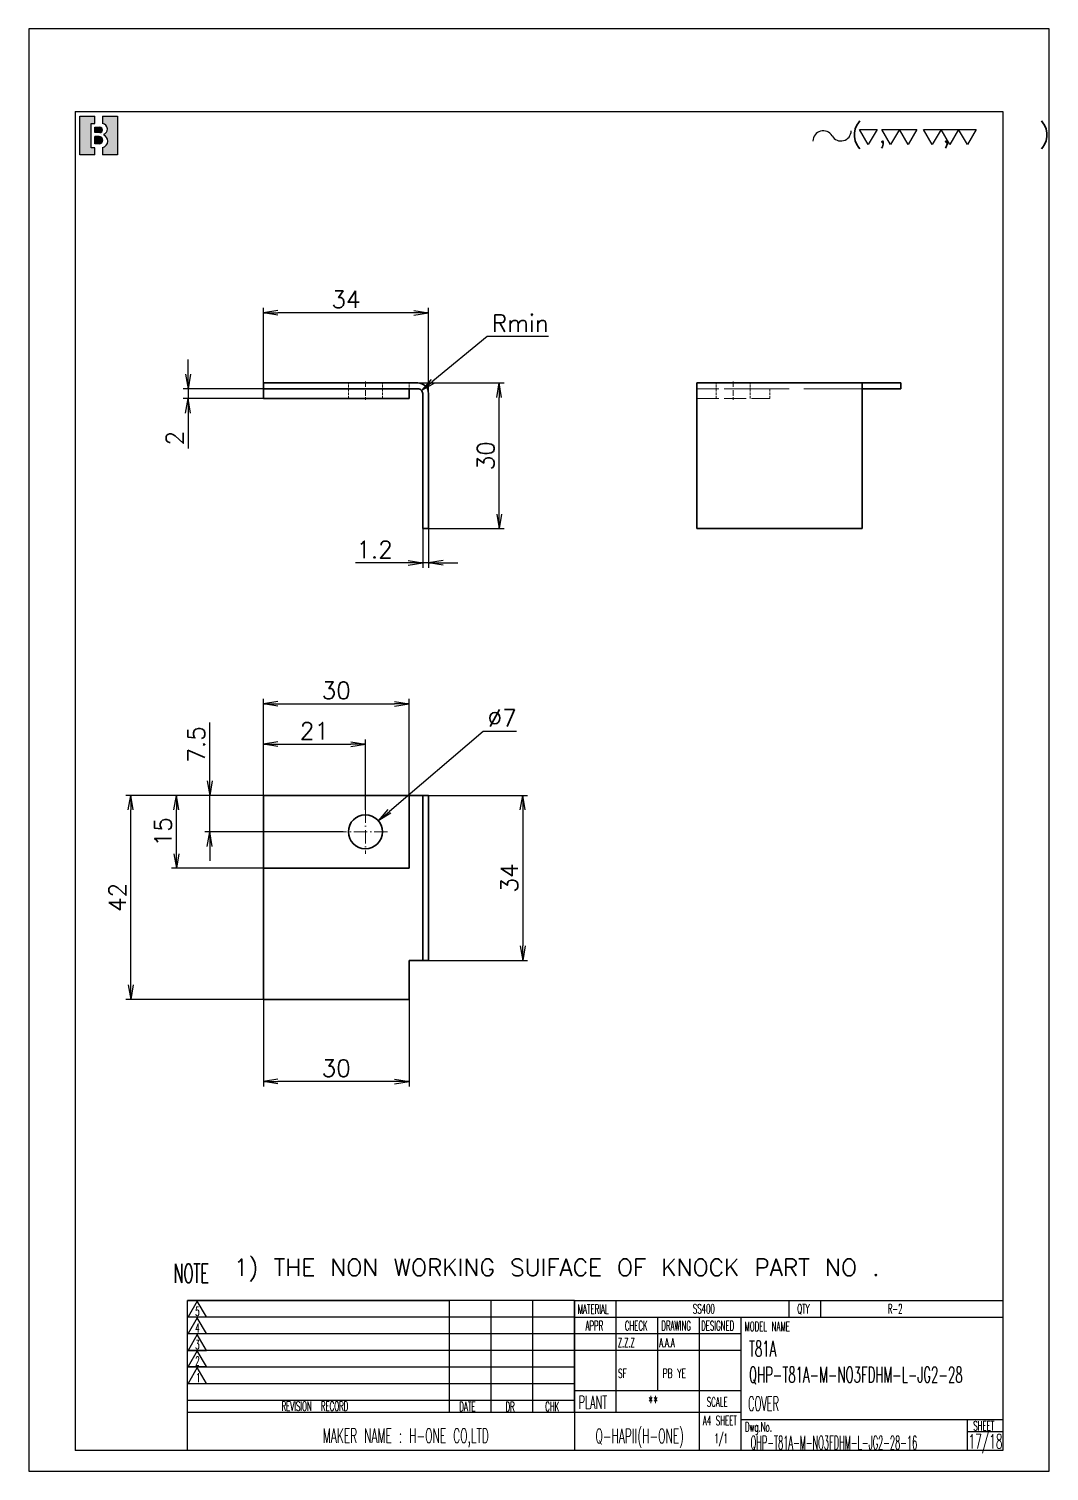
# Model space of a CAD drawing. Header units: inches. Extents: x -47 to 3258, y -98 to 2286.
# Drawn here: x 473.3 to 683.3, y 23.8 to 320.8 of the extents above; entities that cross this region are included whole.
import ezdxf

# ---------------------------------------------------------------- set-up
doc = ezdxf.new("R2010")
doc.units = ezdxf.units.IN
doc.header["$MEASUREMENT"] = 0
for name, pattern in [('AM_ISO02W050', [7.5, 6, -1.5]), ('AM_ISO08W050', [18, 12, -1.5, 3, -1.5]), ('DASHDOT', [18.5, 12, -3, 0.5, -3]), ('DASHED', [15, 12, -3])]:
    doc.linetypes.add(name, pattern=pattern)
doc.layers.add('AM_7', color=2, linetype='AM_ISO08W050', lineweight=25)
doc.layers.add('AM_HID', color=1, linetype='AM_ISO02W050', lineweight=25)
doc.layers.add('title_frame', color=7, linetype='Continuous')
doc.layers.add('word_dim', color=253, linetype='Continuous')
doc.styles.add('MX_NOTE_STANDARD', font='txt.shx', dxfattribs={"bigfont": 'bigfont.shx'})
doc.styles.get("Standard").update_dxf_attribs({"font": 'txt', "bigfont": 'gbcbig.shx'})
doc.dimstyles.new('STANDARD 1-1', dxfattribs={"dimtxt": 3.5, "dimasz": 3, "dimexe": 1, "dimexo": 0, "dimgap": 1, "dimtad": 3, "dimdsep": 46, "dimtxsty": 'Standard', "dimblk1": 'OPEN', "dimblk2": 'OPEN', "dimsah": 1, "dimcen": 0, "dimclrd": 256, "dimclre": 256, "dimclrt": 3, "dimazin": 2, "dimtfac": 1, "dimtmove": 0, "dimatfit": 3, "dimldrblk": 'OPEN', "dimfxl": 0, "dimtolj": 1, "dimlwd": 25, "dimlwe": 25, "dimarcsym": 0})
doc.dimstyles.new('STANDARD 1-1$3', dxfattribs={"dimtxt": 3.5, "dimasz": 3, "dimexe": 1, "dimexo": 0, "dimgap": 1, "dimtad": 3, "dimtoh": 1, "dimdsep": 46, "dimtxsty": 'Standard', "dimblk1": 'OPEN', "dimblk2": 'OPEN', "dimsah": 1, "dimcen": 0, "dimclrd": 256, "dimclre": 256, "dimclrt": 3, "dimazin": 2, "dimtfac": 1, "dimtofl": 0, "dimtmove": 0, "dimatfit": 3, "dimldrblk": 'OPEN', "dimfxl": 0, "dimtolj": 1, "dimlwd": 25, "dimlwe": 25, "dimarcsym": 0})
doc.dimstyles.new('STANDARD 1-1$4', dxfattribs={"dimtxt": 3.5, "dimasz": 3, "dimexe": 1, "dimexo": 0, "dimgap": 1, "dimtad": 3, "dimtoh": 1, "dimdsep": 46, "dimtxsty": 'Standard', "dimblk1": 'OPEN', "dimblk2": 'OPEN', "dimsah": 1, "dimcen": 0, "dimclrd": 256, "dimclre": 256, "dimclrt": 3, "dimazin": 2, "dimtfac": 1, "dimtofl": 0, "dimtmove": 0, "dimatfit": 3, "dimldrblk": 'OPEN', "dimfxl": 0, "dimtolj": 1, "dimlwd": 25, "dimlwe": 25, "dimarcsym": 0})

# ---------------------------------------------------------------- blocks, each defined once
blk = doc.blocks.new('B\\M+18B40\\M+196A7\\M+100CF\\M+100B0\\M+100B8')
blk.add_hatch(color=1).paths.add_polyline_path([(0.3999999986702711, 0.8149999997779807), (0.3999999986702711, 0.9999999997779806), (-1.3297288e-09, 0.9999999997779806), (-1.3297288e-09, -2.220193e-10), (0.3999999986702711, -2.220193e-10), (0.3999999986702711, 0.1849999997779807), (0.2999999986702711, 0.1849999997779807), (0.2999999986702711, 0.8149999997779807)])
h = blk.add_hatch(color=1)
edge = h.paths.add_edge_path()
edge.add_line((0.5999999986702714, 0.9999999997779806), (0.5999999986702718, 0.8142220507965398))
edge.add_arc((0.5849999986702712, 0.6699999997779816), 0.1449999999999991, -5.115907697472721e-13, 84.06222754839428, ccw=False)
edge.add_arc((0.5849999986702707, 0.6699999997779802), 0.1449999999999993, -69.82872865353448, 1.1368683772161603e-13, ccw=False)
edge.add_line((0.6349999986702715, 0.5338934238898192), (0.6349999986702711, 0.5120827805020305))
edge.add_arc((0.5699999986702688, 0.3549999997779789), 0.1700000000000021, 3.979039320256561e-13, 67.5204943905955, ccw=False)
edge.add_arc((0.5699999986702724, 0.3549999997779802), 0.1699999999999993, -79.83575137827683, 0, ccw=False)
edge.add_line((0.5999999986702714, 0.1876679944711657), (0.5999999986702714, -2.220192918400699e-10))
edge.add_line((0.5999999986702714, -2.220193e-10), (0.9999999986702712, -2.220193e-10))
edge.add_line((0.9999999986702712, -2.220193e-10), (0.9999999986702712, 0.9999999997779806))
edge.add_line((0.9999999986702712, 0.9999999997779806), (0.5999999986702714, 0.9999999997779806))
h = blk.add_hatch(color=1)
edge = h.paths.add_edge_path()
edge.add_arc((0.5299999986702706, 0.6449999997779808), 0.07, 359.9999999999989, 450)
edge.add_line((0.5299999986702706, 0.7149999997779806), (0.3999999986702711, 0.7149999997779806))
edge.add_line((0.3999999986702711, 0.7149999997779806), (0.3999999986702711, 0.5749999997779809))
edge.add_line((0.3999999986702711, 0.5749999997779809), (0.5299999986702701, 0.5749999997779809))
edge.add_arc((0.5299999986702701, 0.6449999997779808), 0.07, 270, 359.9999999999999)
h = blk.add_hatch(color=1)
edge = h.paths.add_edge_path()
edge.add_arc((0.5149999986702705, 0.3799999997779802), 0.095, 1.018e-13, 90)
edge.add_line((0.5149999986702705, 0.4749999997779804), (0.3999999986702711, 0.4749999997779808))
edge.add_line((0.3999999986702711, 0.4749999997779808), (0.3999999986702711, 0.2849999997779809))
edge.add_line((0.3999999986702711, 0.2849999997779809), (0.5149999986702718, 0.2849999997779809))
edge.add_arc((0.5149999986702718, 0.379999999777981), 0.095, 270, 360.0000000000003)
at = {"color": 1}
for p, q in [((-1.3297288e-09, -2.220193e-10), (-1.3297288e-09, 0.9999999997779806)), ((-1.3297288e-09, 0.9999999997779806), (0.3999999986702711, 0.9999999997779806)), ((0.2999999986702711, 0.8149999997779807), (0.3999999986702711, 0.8149999997779807)), ((0.2999999986702711, 0.1849999997779807), (0.2999999986702711, 0.8149999997779807)), ((0.3999999986702711, 0.8149999997779807), (0.3999999986702711, 0.9999999997779806)), ((0.5999999986702714, 0.9999999997779806), (0.5999999986702718, 0.8142220507965398)), ((0.5999999986702714, 0.9999999997779806), (0.9999999986702712, 0.9999999997779806)), ((0.9999999986702712, 0.9999999997779806), (0.9999999986702712, -2.220193e-10)), ((0.3999999986702711, 0.7149999997779806), (0.5299999986702706, 0.7149999997779806)), ((0.3999999986702711, 0.5749999997779809), (0.3999999986702711, 0.7149999997779806)), ((0.5299999986702701, 0.5749999997779809), (0.3999999986702711, 0.5749999997779809)), ((0.5149999986702705, 0.4749999997779804), (0.3999999986702711, 0.4749999997779808)), ((0.3999999986702711, 0.2849999997779809), (0.3999999986702711, 0.4749999997779808)), ((0.5699999986702711, 0.5249999997779802), (0.5699999986702716, 0.5249999997779807)), ((0.5999999986702705, 0.6449999997779794), (0.59999999867027, 0.6449999997779803)), ((0.6099999986702707, 0.3799999997779806), (0.609999998670272, 0.3799999997779815)), ((0.6349999986702715, 0.5338934238898192), (0.6349999986702711, 0.5120827805020305)), ((0.7299999986702704, 0.6699999997779807), (0.7299999986702704, 0.6699999997779802)), ((0.3999999986702711, 0.1849999997779807), (0.2999999986702711, 0.1849999997779807)), ((0.5149999986702718, 0.2849999997779809), (0.3999999986702711, 0.2849999997779809)), ((0.3999999986702711, -2.220193e-10), (0.3999999986702711, 0.1849999997779807)), ((0.5999999986702714, 0.1876679944711657), (0.5999999986702714, -2.220193e-10)), ((0.739999998670271, 0.3549999997779802), (0.739999998670271, 0.3549999997779802)), ((0.3999999986702711, -2.220193e-10), (-1.3297288e-09, -2.220193e-10)), ((0.9999999986702712, -2.220193e-10), (0.5999999986702714, -2.220193e-10))]:
    blk.add_line(p, q, dxfattribs=at)
for centre, radius, start, end in [((0.5849999986702712, 0.6699999997779816), 0.1449999999999991, 359.9999999999995, 84.06222754839432), ((0.5149999986702705, 0.3799999997779802), 0.095, 1.018e-13, 90), ((0.5149999986702718, 0.379999999777981), 0.095, 270, 2.799e-13), ((0.5299999986702706, 0.6449999997779808), 0.07, 359.9999999999989, 90), ((0.5299999986702701, 0.6449999997779808), 0.07, 270, 359.9999999999999), ((0.5849999986702707, 0.6699999997779802), 0.1449999999999993, 290.1712713464655, 1.781e-13), ((0.5699999986702688, 0.3549999997779789), 0.1700000000000021, 4.58e-13, 67.52049439059552), ((0.5699999986702724, 0.3549999997779802), 0.1699999999999993, 280.1642486217232, 0)]:
    blk.add_arc(centre, radius, start, end, dxfattribs=at)
blk.add_attdef('B機密ﾏｰｸ', (-0.0857467348302255, 1.074949466596297), '', height=0.2)
blk = doc.blocks.new('shiage0')
at = {"layer": 'word_dim', "color": 3, "linetype": 'Continuous'}
for centre, radius, start, end in [((1.687489685469927, 1.849274192977646e-05), 1.687500000000015, 29.99999999999973, 180), ((4.610325423242443, 1.68751849274193), 1.6875, 209.9999999999997, 0)]:
    blk.add_arc(centre, radius, start, end, dxfattribs=at)
blk = doc.blocks.new('_Open')
at = {"color": 0, "lineweight": -2}
for p, q in [((-1, 0.1666666666666667), (0, 0)), ((-1, -0.1666666666666667), (0, 0)), ((0, 0), (-1, 0))]:
    blk.add_line(p, q, dxfattribs=at)
blk = doc.blocks.new('*D38')
at = {"layer": 'DEFPOINTS', "color": 0, "ltscale": 2, "transparency": 16777216}
for p in [(553.369843311857, 247.8945271518163), (570.1105005326845, 247.8945271518163), (555.569794483732, 217.8945271518163)]:
    blk.add_point(p, dxfattribs=at)
at = {"layer": 'word_dim', "lineweight": 25, "ltscale": 2, "transparency": 16777216}
for p, q in [((553.369843311857, 247.8945271518163), (571.1105005326845, 247.8945271518163)), ((570.1105005326845, 220.8945271518163), (570.1105005326845, 244.8945271518163)), ((555.569794483732, 217.8945271518163), (571.1105005326845, 217.8945271518163))]:
    blk.add_line(p, q, dxfattribs=at)
at = {"layer": 'word_dim', "lineweight": 25, "ltscale": 2, "transparency": 16777216, "xscale": 3, "yscale": 3, "zscale": 3}
for p, rotation in [((570.1105005326845, 247.8945271518163), 90), ((570.1105005326845, 217.8945271518163), 270)]:
    blk.add_blockref('_Open', p, dxfattribs=dict(at, rotation=rotation))
at = {"layer": 'word_dim', "color": 3, "ltscale": 2, "transparency": 16777216, "insert": (567.3605005326845, 232.8945271518164), "char_height": 3.5, "attachment_point": 5, "rotation": 90}
blk.add_mtext('\\A1;30', dxfattribs=at)
blk = doc.blocks.new('*D39')
at = {"layer": 'DEFPOINTS', "color": 0, "ltscale": 2, "transparency": 16777216}
for p in [(521.569794483732, 262.3293707813276), (521.569794483732, 247.8945271518163), (555.5698433124508, 245.6945149461239)]:
    blk.add_point(p, dxfattribs=at)
at = {"layer": 'word_dim', "lineweight": 25, "ltscale": 2, "transparency": 16777216}
for p, q in [((521.569794483732, 247.8945271518163), (521.569794483732, 263.3293707813276)), ((552.5698433124508, 262.3293707813276), (524.569794483732, 262.3293707813276)), ((555.5698433124508, 245.6945149461239), (555.5698433124508, 263.3293707813276))]:
    blk.add_line(p, q, dxfattribs=at)
at = {"layer": 'word_dim', "lineweight": 25, "ltscale": 2, "transparency": 16777216, "xscale": 3, "yscale": 3, "zscale": 3, "rotation": 180}
blk.add_blockref('_Open', (521.569794483732, 262.3293707813276), dxfattribs=at)
at = {"layer": 'word_dim', "lineweight": 25, "ltscale": 2, "transparency": 16777216, "xscale": 3, "yscale": 3, "zscale": 3}
blk.add_blockref('_Open', (555.5698433124508, 262.3293707813276), dxfattribs=at)
at = {"layer": 'word_dim', "color": 3, "ltscale": 2, "transparency": 16777216, "insert": (538.5698188980914, 265.0793707813276), "char_height": 3.5, "attachment_point": 5}
blk.add_mtext('\\A1;34', dxfattribs=at)
blk = doc.blocks.new('*D40')
at = {"layer": 'DEFPOINTS', "color": 0, "ltscale": 2, "transparency": 16777216}
for p in [(553.3698433119152, 245.6945149447251), (554.1421074342652, 246.3298165415186)]:
    blk.add_point(p, dxfattribs=at)
at = {"layer": 'word_dim', "lineweight": 25, "ltscale": 2, "transparency": 16777216}
for p, q in [((567.6170365511205, 257.4149410952355), (556.4588998087784, 248.2357213380385)), ((580.283703219034, 257.4149410952355), (567.6170365511205, 257.4149410952355))]:
    blk.add_line(p, q, dxfattribs=at)
at = {"layer": 'word_dim', "lineweight": 25, "ltscale": 2, "transparency": 16777216, "xscale": 3, "yscale": 3, "zscale": 3, "rotation": 219.4423570796585}
blk.add_blockref('_Open', (554.1421074342652, 246.3298165415186), dxfattribs=at)
at = {"layer": 'word_dim', "color": 3, "ltscale": 2, "transparency": 16777216, "insert": (574.4503698857006, 260.1649410952355), "char_height": 3.5, "attachment_point": 5}
blk.add_mtext('\\A1;{\\Fromans,bigfont|c134;Rmin}', dxfattribs=at)
blk = doc.blocks.new('*D41')
at = {"layer": 'DEFPOINTS', "color": 0, "ltscale": 2, "transparency": 16777216}
for p in [(554.369843311857, 217.8945271518163), (555.569794483732, 217.8945271518163), (554.369843311857, 210.8336446478928)]:
    blk.add_point(p, dxfattribs=at)
at = {"layer": 'word_dim', "lineweight": 25, "ltscale": 2, "transparency": 16777216}
for p, q in [((554.369843311857, 217.8945271518163), (554.369843311857, 209.8336446478928)), ((555.569794483732, 217.8945271518163), (555.569794483732, 209.8336446478928)), ((551.369843311857, 210.8336446478928), (540.5365099785237, 210.8336446478928)), ((555.569794483732, 210.8336446478928), (554.369843311857, 210.8336446478928)), ((558.569794483732, 210.8336446478928), (561.569794483732, 210.8336446478928))]:
    blk.add_line(p, q, dxfattribs=at)
at = {"layer": 'word_dim', "lineweight": 25, "ltscale": 2, "transparency": 16777216, "xscale": 3, "yscale": 3, "zscale": 3}
blk.add_blockref('_Open', (554.369843311857, 210.8336446478928), dxfattribs=at)
at = {"layer": 'word_dim', "lineweight": 25, "ltscale": 2, "transparency": 16777216, "xscale": 3, "yscale": 3, "zscale": 3, "rotation": 180}
blk.add_blockref('_Open', (555.569794483732, 210.8336446478928), dxfattribs=at)
at = {"layer": 'word_dim', "color": 3, "ltscale": 2, "transparency": 16777216, "insert": (544.4531766451904, 213.5836446478928), "char_height": 3.5, "attachment_point": 5}
blk.add_mtext('\\A1;1.2', dxfattribs=at)
blk = doc.blocks.new('*D42')
at = {"layer": 'DEFPOINTS', "color": 0, "ltscale": 2, "transparency": 16777216}
for p in [(521.569794483732, 246.6945149447851), (506.0728216784937, 244.6945149447851), (521.569794483732, 244.6945149447851)]:
    blk.add_point(p, dxfattribs=at)
at = {"layer": 'word_dim', "lineweight": 25, "ltscale": 2, "transparency": 16777216}
for p, q in [((506.0728216784937, 249.6945149447851), (506.0728216784937, 252.6945149447851)), ((521.569794483732, 246.6945149447851), (505.0728216784937, 246.6945149447851)), ((506.0728216784937, 246.6945149447851), (506.0728216784937, 244.6945149447851)), ((521.569794483732, 244.6945149447851), (505.0728216784937, 244.6945149447851)), ((506.0728216784937, 241.6945149447851), (506.0728216784937, 234.3611816114517))]:
    blk.add_line(p, q, dxfattribs=at)
at = {"layer": 'word_dim', "lineweight": 25, "ltscale": 2, "transparency": 16777216, "xscale": 3, "yscale": 3, "zscale": 3}
for p, rotation in [((506.0728216784937, 246.6945149447851), 270), ((506.0728216784937, 244.6945149447851), 90)]:
    blk.add_blockref('_Open', p, dxfattribs=dict(at, rotation=rotation))
at = {"layer": 'word_dim', "color": 3, "ltscale": 2, "transparency": 16777216, "insert": (503.3228216784937, 236.5278482781185), "char_height": 3.5, "attachment_point": 5, "rotation": 90}
blk.add_mtext('\\A1;2', dxfattribs=at)
blk = doc.blocks.new('*D43')
at = {"layer": 'DEFPOINTS', "color": 0, "ltscale": 2, "transparency": 16777216}
for p in [(551.569794483732, 181.8195083412715), (521.569794483732, 162.9507713010675), (551.569794483732, 162.9507713010675)]:
    blk.add_point(p, dxfattribs=at)
at = {"layer": 'word_dim', "lineweight": 25, "ltscale": 2, "transparency": 16777216}
for p, q in [((521.569794483732, 162.9507713010675), (521.569794483732, 182.8195083412715)), ((524.569794483732, 181.8195083412715), (548.569794483732, 181.8195083412715)), ((551.569794483732, 162.9507713010675), (551.569794483732, 182.8195083412715))]:
    blk.add_line(p, q, dxfattribs=at)
at = {"layer": 'word_dim', "lineweight": 25, "ltscale": 2, "transparency": 16777216, "xscale": 3, "yscale": 3, "zscale": 3, "rotation": 180}
blk.add_blockref('_Open', (521.569794483732, 181.8195083412715), dxfattribs=at)
at = {"layer": 'word_dim', "lineweight": 25, "ltscale": 2, "transparency": 16777216, "xscale": 3, "yscale": 3, "zscale": 3}
blk.add_blockref('_Open', (551.569794483732, 181.8195083412715), dxfattribs=at)
at = {"layer": 'word_dim', "color": 3, "ltscale": 2, "transparency": 16777216, "insert": (536.569794483732, 184.5695083412715), "char_height": 3.5, "attachment_point": 5}
blk.add_mtext('\\A1;30', dxfattribs=at)
blk = doc.blocks.new('*D44')
at = {"layer": 'DEFPOINTS', "color": 0, "ltscale": 2, "transparency": 16777216}
for p in [(503.6758918617434, 162.9507713010675), (521.569794483732, 162.9507713010675), (521.569794483732, 147.9507713010675)]:
    blk.add_point(p, dxfattribs=at)
at = {"layer": 'word_dim', "lineweight": 25, "ltscale": 2, "transparency": 16777216}
for p, q in [((521.569794483732, 162.9507713010675), (502.6758918617434, 162.9507713010675)), ((503.6758918617434, 150.9507713010675), (503.6758918617434, 159.9507713010675)), ((521.569794483732, 147.9507713010675), (502.6758918617434, 147.9507713010675))]:
    blk.add_line(p, q, dxfattribs=at)
at = {"layer": 'word_dim', "lineweight": 25, "ltscale": 2, "transparency": 16777216, "xscale": 3, "yscale": 3, "zscale": 3}
for p, rotation in [((503.6758918617434, 162.9507713010675), 90), ((503.6758918617434, 147.9507713010675), 270)]:
    blk.add_blockref('_Open', p, dxfattribs=dict(at, rotation=rotation))
at = {"layer": 'word_dim', "color": 3, "ltscale": 2, "transparency": 16777216, "insert": (500.9258918617433, 155.4507713010676), "char_height": 3.5, "attachment_point": 5, "rotation": 90}
blk.add_mtext('\\A1;15', dxfattribs=at)
blk = doc.blocks.new('*D45')
at = {"layer": 'DEFPOINTS', "color": 0, "ltscale": 2, "transparency": 16777216}
for p in [(510.530487687809, 162.9507713010675), (521.569794483732, 162.9507713010675), (538.019745655607, 155.4507713010675)]:
    blk.add_point(p, dxfattribs=at)
at = {"layer": 'word_dim', "lineweight": 25, "ltscale": 2, "transparency": 16777216}
for p, q in [((510.530487687809, 165.9507713010675), (510.530487687809, 177.9507713010675)), ((521.569794483732, 162.9507713010675), (509.530487687809, 162.9507713010675)), ((510.530487687809, 155.4507713010675), (510.530487687809, 162.9507713010675)), ((538.019745655607, 155.4507713010675), (509.530487687809, 155.4507713010675)), ((510.530487687809, 152.4507713010675), (510.530487687809, 149.4507713010675))]:
    blk.add_line(p, q, dxfattribs=at)
at = {"layer": 'word_dim', "lineweight": 25, "ltscale": 2, "transparency": 16777216, "xscale": 3, "yscale": 3, "zscale": 3}
for p, rotation in [((510.530487687809, 162.9507713010675), 270), ((510.530487687809, 155.4507713010675), 90)]:
    blk.add_blockref('_Open', p, dxfattribs=dict(at, rotation=rotation))
at = {"layer": 'word_dim', "color": 3, "ltscale": 2, "transparency": 16777216, "insert": (507.7804876878089, 173.4507713010676), "char_height": 3.5, "attachment_point": 5, "rotation": 90}
blk.add_mtext('\\A1;7.5', dxfattribs=at)
blk = doc.blocks.new('*D46')
at = {"layer": 'DEFPOINTS', "color": 0, "ltscale": 2, "transparency": 16777216}
for p in [(542.569794483732, 173.494787558869), (521.569794483732, 162.9507713010675), (542.569794483732, 160.0007590940362)]:
    blk.add_point(p, dxfattribs=at)
at = {"layer": 'word_dim', "lineweight": 25, "ltscale": 2, "transparency": 16777216}
for p, q in [((521.569794483732, 162.9507713010675), (521.569794483732, 174.494787558869)), ((524.569794483732, 173.494787558869), (539.569794483732, 173.494787558869)), ((542.569794483732, 160.0007590940362), (542.569794483732, 174.494787558869))]:
    blk.add_line(p, q, dxfattribs=at)
at = {"layer": 'word_dim', "lineweight": 25, "ltscale": 2, "transparency": 16777216, "xscale": 3, "yscale": 3, "zscale": 3, "rotation": 180}
blk.add_blockref('_Open', (521.569794483732, 173.494787558869), dxfattribs=at)
at = {"layer": 'word_dim', "lineweight": 25, "ltscale": 2, "transparency": 16777216, "xscale": 3, "yscale": 3, "zscale": 3}
blk.add_blockref('_Open', (542.569794483732, 173.494787558869), dxfattribs=at)
at = {"layer": 'word_dim', "color": 3, "ltscale": 2, "transparency": 16777216, "insert": (532.069794483732, 176.244787558869), "char_height": 3.5, "attachment_point": 5}
blk.add_mtext('\\A1;21', dxfattribs=at)
blk = doc.blocks.new('*D47')
at = {"layer": 'DEFPOINTS', "color": 0, "ltscale": 2, "transparency": 16777216}
for p in [(555.569794483732, 162.9507713010675), (555.569794483732, 128.9507713010675), (574.9630180766853, 128.9507713010675)]:
    blk.add_point(p, dxfattribs=at)
at = {"layer": 'word_dim', "lineweight": 25, "ltscale": 2, "transparency": 16777216}
for p, q in [((555.569794483732, 162.9507713010675), (575.9630180766853, 162.9507713010675)), ((574.9630180766853, 159.9507713010675), (574.9630180766853, 131.9507713010675)), ((555.569794483732, 128.9507713010675), (575.9630180766853, 128.9507713010675))]:
    blk.add_line(p, q, dxfattribs=at)
at = {"layer": 'word_dim', "lineweight": 25, "ltscale": 2, "transparency": 16777216, "xscale": 3, "yscale": 3, "zscale": 3}
for p, rotation in [((574.9630180766853, 162.9507713010675), 90), ((574.9630180766853, 128.9507713010675), 270)]:
    blk.add_blockref('_Open', p, dxfattribs=dict(at, rotation=rotation))
at = {"layer": 'word_dim', "color": 3, "ltscale": 2, "transparency": 16777216, "insert": (572.2130180766853, 145.9507713010676), "char_height": 3.5, "attachment_point": 5, "rotation": 90}
blk.add_mtext('\\A1;34', dxfattribs=at)
blk = doc.blocks.new('*D48')
at = {"layer": 'DEFPOINTS', "color": 0, "ltscale": 2, "transparency": 16777216}
for p in [(521.569794483732, 120.9507713010675), (551.569794483732, 120.9507713010675), (521.569794483732, 104.0301748290798)]:
    blk.add_point(p, dxfattribs=at)
at = {"layer": 'word_dim', "lineweight": 25, "ltscale": 2, "transparency": 16777216}
for p, q in [((521.569794483732, 120.9507713010675), (521.569794483732, 103.0301748290798)), ((551.569794483732, 120.9507713010675), (551.569794483732, 103.0301748290798)), ((548.569794483732, 104.0301748290798), (524.569794483732, 104.0301748290798))]:
    blk.add_line(p, q, dxfattribs=at)
at = {"layer": 'word_dim', "lineweight": 25, "ltscale": 2, "transparency": 16777216, "xscale": 3, "yscale": 3, "zscale": 3, "rotation": 180}
blk.add_blockref('_Open', (521.569794483732, 104.0301748290798), dxfattribs=at)
at = {"layer": 'word_dim', "lineweight": 25, "ltscale": 2, "transparency": 16777216, "xscale": 3, "yscale": 3, "zscale": 3}
blk.add_blockref('_Open', (551.569794483732, 104.0301748290798), dxfattribs=at)
at = {"layer": 'word_dim', "color": 3, "ltscale": 2, "transparency": 16777216, "insert": (536.569794483732, 106.7801748290798), "char_height": 3.5, "attachment_point": 5}
blk.add_mtext('\\A1;30', dxfattribs=at)
blk = doc.blocks.new('*D49')
at = {"layer": 'DEFPOINTS', "color": 0, "ltscale": 2, "transparency": 16777216}
for p in [(545.2332479971974, 157.7214574048394), (539.9063409703558, 153.1800851972639)]:
    blk.add_point(p, dxfattribs=at)
at = {"layer": 'word_dim', "lineweight": 25, "ltscale": 2, "transparency": 16777216}
for p, q in [((566.8129203989031, 176.118873391241), (547.5162081515499, 159.6677597795076)), ((573.6462537322429, 176.1188733912409), (566.8129203989031, 176.118873391241))]:
    blk.add_line(p, q, dxfattribs=at)
at = {"layer": 'word_dim', "lineweight": 25, "ltscale": 2, "transparency": 16777216, "xscale": 3, "yscale": 3, "zscale": 3, "rotation": 220.4487378392817}
blk.add_blockref('_Open', (545.2332479971974, 157.7214574048394), dxfattribs=at)
at = {"layer": 'word_dim', "color": 3, "ltscale": 2, "transparency": 16777216, "insert": (570.7295870655763, 178.8688733912409), "char_height": 3.5, "attachment_point": 5}
blk.add_mtext('\\A1;∅7', dxfattribs=at)
blk = doc.blocks.new('*D56')
at = {"layer": 'DEFPOINTS', "color": 0, "ltscale": 2, "transparency": 16777216}
for p in [(494.2762130964711, 162.9507713010675), (521.569794483732, 162.9507713010675), (521.569794483732, 120.9507713010675)]:
    blk.add_point(p, dxfattribs=at)
at = {"layer": 'word_dim', "lineweight": 25, "ltscale": 2, "transparency": 16777216}
for p, q in [((521.569794483732, 162.9507713010675), (493.2762130964711, 162.9507713010675)), ((494.2762130964711, 123.9507713010675), (494.2762130964711, 159.9507713010675)), ((521.569794483732, 120.9507713010675), (493.2762130964711, 120.9507713010675))]:
    blk.add_line(p, q, dxfattribs=at)
at = {"layer": 'word_dim', "lineweight": 25, "ltscale": 2, "transparency": 16777216, "xscale": 3, "yscale": 3, "zscale": 3}
for p, rotation in [((494.2762130964711, 162.9507713010675), 90), ((494.2762130964711, 120.9507713010675), 270)]:
    blk.add_blockref('_Open', p, dxfattribs=dict(at, rotation=rotation))
at = {"layer": 'word_dim', "color": 3, "ltscale": 2, "transparency": 16777216, "insert": (491.5262130964711, 141.9507713010676), "char_height": 3.5, "attachment_point": 5, "rotation": 90}
blk.add_mtext('\\A1;42', dxfattribs=at)

msp = doc.modelspace()

# ---------------------------------------------------------------- linework, layer by layer
at = {"lineweight": 35}
for p, q in [((553.369843311857, 247.8945271518163), (521.569794483732, 247.8945271518163)), ((521.569794483732, 246.6945149447851), (551.569794483732, 246.6945149447851)), ((553.369843311857, 246.6945149447851), (522.769745655607, 246.6945149447851)), ((644.7886577770278, 247.8945271518163), (610.7886577770278, 247.8945271518163)), ((521.569794483732, 244.6945149447851), (551.569794483732, 244.6945149447851)), ((554.369843311857, 245.6945149447851), (554.369843311857, 217.8945271518163)), ((555.569794483732, 217.8945271518163), (555.569794483732, 245.6945149447851)), ((610.7886577770278, 217.8945271518163), (610.7886577770278, 245.6945149447851)), ((644.7886577770278, 245.6945149447851), (644.7886577770278, 217.8945271518163)), ((610.7886577770278, 217.8945271518163), (644.7886577770278, 217.8945271518163)), ((521.569794483732, 162.9507713010675), (551.569794483732, 162.9507713010675)), ((554.369843311857, 162.9507713010675), (554.369843311857, 128.9507713010675)), ((555.569794483732, 162.9507713010675), (555.569794483732, 128.9507713010675)), ((521.569794483732, 147.9507713010675), (521.569794483732, 120.9507713010675)), ((551.569794483732, 147.9507713010675), (521.569794483732, 147.9507713010675)), ((522.769745655607, 120.9507713010675), (551.569794483732, 120.9507713010675))]:
    msp.add_line(p, q, dxfattribs=at)
at = {"lineweight": 35, "ltscale": 0.03000030517578125}
for p, q in [((521.569794483732, 247.8945271518163), (521.569794483732, 246.6945149447851)), ((652.7886577770278, 247.8945271518163), (652.7886577770278, 246.6945149447851))]:
    msp.add_line(p, q, dxfattribs=at)
at = {"lineweight": 35, "ltscale": 0.029998779296875}
for p, q in [((522.769745655607, 246.6945149447851), (521.569794483732, 246.6945149447851)), ((554.369843311857, 217.8945271518163), (555.569794483732, 217.8945271518163)), ((554.369843311857, 162.9507713010675), (555.569794483732, 162.9507713010675)), ((555.569794483732, 128.9507713010675), (554.369843311857, 128.9507713010675)), ((522.769745655607, 120.9507713010675), (521.569794483732, 120.9507713010675))]:
    msp.add_line(p, q, dxfattribs=at)
at = {"lineweight": 35, "ltscale": 0.05}
for p, q in [((521.569794483732, 246.6945149447851), (521.569794483732, 244.6945149447851)), ((551.569794483732, 246.6945149447851), (551.569794483732, 244.6945149447851))]:
    msp.add_line(p, q, dxfattribs=at)
at = {"lineweight": 35, "ltscale": 0.05500030517578125}
for p, q in [((610.7886577770278, 247.8945271518163), (610.7886577770278, 245.6945149447851)), ((644.7886577770278, 247.8945271518163), (644.7886577770278, 245.6945149447851))]:
    msp.add_line(p, q, dxfattribs=at)
at = {"lineweight": 35, "ltscale": 0.2}
for p, q in [((644.7886577770278, 247.8945271518163), (652.7886577770278, 247.8945271518163)), ((644.7886577770278, 246.6945149447851), (652.7886577770278, 246.6945149447851)), ((551.569794483732, 128.9507713010675), (551.569794483732, 120.9507713010675))]:
    msp.add_line(p, q, dxfattribs=at)
at = {"lineweight": 35, "ltscale": 0.375}
for p, q in [((521.569794483732, 147.9507713010675), (521.569794483732, 162.9507713010675)), ((551.569794483732, 162.9507713010675), (551.569794483732, 147.9507713010675))]:
    msp.add_line(p, q, dxfattribs=at)
at = {"lineweight": 35, "ltscale": 0.045001220703125}
for p, q in [((553.369843311857, 162.9507713010675), (551.569794483732, 162.9507713010675)), ((551.569794483732, 128.9507713010675), (553.369843311857, 128.9507713010675))]:
    msp.add_line(p, q, dxfattribs=at)
at = {"lineweight": 35, "ltscale": 0.025}
for p, q in [((554.369843311857, 162.9507713010675), (553.369843311857, 162.9507713010675)), ((554.369843311857, 128.9507713010675), (553.369843311857, 128.9507713010675))]:
    msp.add_line(p, q, dxfattribs=at)
at = {"lineweight": 35}
msp.add_circle((542.569794483732, 155.4507713010675), 3.5, dxfattribs=at)
msp.add_circle((542.569794483732, 155.4507713010675), 3.5, dxfattribs=at)
for radius, start in [(2.200000000594061, 3.501805970953803e-08), (0.999999996801227, 359.9999998165721)]:
    msp.add_arc((553.369843311857, 245.6945149447851), radius, start, 90.00000250462503, dxfattribs=at)
at = {"layer": 'AM_7', "linetype": 'DASHDOT', "lineweight": 13, "ltscale": 0.09601516723632812}
for p, q in [((542.569794483732, 248.2145649936132), (542.569794483732, 244.3739583041601)), ((618.2886577770278, 248.2145649936132), (618.2886577770278, 244.3739583041601))]:
    msp.add_line(p, q, dxfattribs=at)
at = {"layer": 'AM_7', "linetype": 'DASHDOT', "lineweight": 13, "ltscale": 0.2274993896484375}
msp.add_line((542.569794483732, 160.0007590940362), (542.569794483732, 150.9007835080987), dxfattribs=at)
at = {"layer": 'AM_7', "linetype": 'DASHDOT', "lineweight": 13, "ltscale": 0.22750244140625}
msp.add_line((547.119843311857, 155.4507713010675), (538.019745655607, 155.4507713010675), dxfattribs=at)
at = {"layer": 'AM_HID', "linetype": 'DASHED', "lineweight": 13, "ltscale": 0.03000030517578125}
for p, q in [((539.069794483732, 247.8945271518163), (539.069794483732, 246.6945149447851)), ((546.069794483732, 247.8945271518163), (546.069794483732, 246.6945149447851)), ((551.569794483732, 247.8945271518163), (551.569794483732, 246.6945149447851)), ((614.7886577770278, 247.8945271518163), (614.7886577770278, 246.6945149447851)), ((621.7886577770278, 247.8945271518163), (621.7886577770278, 246.6945149447851))]:
    msp.add_line(p, q, dxfattribs=at)
at = {"layer": 'AM_HID', "linetype": 'DASHED', "lineweight": 13, "ltscale": 0.05}
for p, q in [((539.069794483732, 246.6945149447851), (539.069794483732, 244.6945149447851)), ((546.069794483732, 246.6945149447851), (546.069794483732, 244.6945149447851)), ((610.7886577770278, 246.6945149447851), (610.7886577770278, 244.6945149447851)), ((614.7886577770278, 246.6945149447851), (614.7886577770278, 244.6945149447851)), ((621.7886577770278, 246.6945149447851), (621.7886577770278, 244.6945149447851)), ((625.7886577770278, 246.6945149447851), (625.7886577770278, 244.6945149447851))]:
    msp.add_line(p, q, dxfattribs=at)
at = {"layer": 'AM_HID', "linetype": 'DASHED', "lineweight": 13}
for p, q in [((644.7886577770278, 246.6945149447851), (610.7886577770278, 246.6945149447851)), ((551.569794483732, 162.9507713010675), (522.769745655607, 162.9507713010675))]:
    msp.add_line(p, q, dxfattribs=at)
at = {"layer": 'AM_HID', "linetype": 'DASHED', "lineweight": 13, "ltscale": 0.375}
for p, q in [((610.7886577770278, 246.6945149447851), (625.7886577770278, 246.6945149447851)), ((610.7886577770278, 244.6945149447851), (625.7886577770278, 244.6945149447851)), ((521.569794483732, 162.9507713010675), (521.569794483732, 147.9507713010675))]:
    msp.add_line(p, q, dxfattribs=at)
at = {"layer": 'AM_HID', "linetype": 'DASHED', "lineweight": 13, "ltscale": 0.029998779296875}
msp.add_line((522.769745655607, 162.9507713010675), (521.569794483732, 162.9507713010675), dxfattribs=at)
at = {"layer": 'title_frame'}
for p, q in [((482.8068480657112, 303.8000695155928), (673.8068480657112, 303.8000695155928)), ((482.8068480657112, 303.8000695155928), (482.8068480657112, 28.05006951559282)), ((487.8068480657112, 303.8000695155928), (673.8068480657112, 303.8000695155928)), ((673.8068480657112, 303.8000695155928), (673.8068480657112, 28.05006951559282)), ((505.9818480657577, 28.05006951559282), (505.9818480657577, 58.92006951558816)), ((505.9818480657577, 58.92006951558816), (559.8818480657228, 58.92006951558816)), ((585.6068480657577, 58.92006951558816), (505.9818480657577, 58.92006951558816)), ((507.9619006689918, 58.79908887033472), (506.0822606689926, 55.54345689040148)), ((509.841540668991, 55.54345689040148), (507.9619006689918, 58.79908887033472)), ((559.8818480657228, 35.89006951558932), (559.8818480657228, 58.92006951558816)), ((568.4568480657344, 35.89006951558932), (568.4568480657344, 58.92006951558816)), ((568.4568480657344, 35.89006951558932), (568.4568480657344, 58.92006951558816)), ((577.0318480657461, 35.89006951558932), (577.0318480657461, 58.92006951558816)), ((577.0318480657461, 35.89006951558932), (577.0318480657461, 58.92006951558816)), ((585.6068480657577, 58.92006951558816), (585.6068480657577, 55.49006951558059)), ((585.6068480657577, 58.92006951558816), (585.6068480657577, 28.05006951559282)), ((585.6068480657577, 58.92006951558816), (585.6068480657577, 28.05006951559282)), ((585.6068480657577, 35.89006951558932), (585.6068480657577, 58.92006951558816)), ((585.6068480657577, 58.92006951558816), (673.8068480657112, 58.92006951558816)), ((594.1818480657112, 35.89006951558932), (594.1818480657112, 58.92006951558816)), ((629.7068480657344, 58.92006951558816), (629.7068480657344, 55.49006951558059)), ((636.2794553177246, 58.92006951558816), (636.2794553177246, 55.49006951558059)), ((559.8818480657228, 55.49006951558059), (505.9818480657577, 55.49006951558059)), ((585.6068480657577, 55.49006951558059), (505.9818480657577, 55.49006951558059)), ((506.0822606689926, 55.54345689040148), (509.841540668991, 55.54345689040148)), ((507.9619006689918, 55.39134282081742), (506.0822606689926, 52.13571084086963)), ((509.841540668991, 52.13571084086963), (507.9619006689918, 55.39134282081742)), ((585.6068480657577, 55.49006951558059), (673.8068480657112, 55.49006951558059)), ((602.7568480657228, 40.39471555028232), (602.7568480657228, 55.49006951558059)), ((611.3318480657344, 28.05006951559282), (611.3318480657344, 55.49006951558059)), ((619.9068480657461, 28.05006951559282), (619.9068480657461, 55.49006951558059)), ((559.8818480657228, 52.06006951558758), (505.9818480657577, 52.06006951558758)), ((585.6068480657577, 52.06006951558758), (505.9818480657577, 52.06006951558758)), ((506.0822606689926, 52.13571084086963), (509.841540668991, 52.13571084086963)), ((507.9619006689918, 51.93239622116327), (506.0822606689926, 48.67676424121547)), ((509.841540668991, 48.67676424121547), (507.9619006689918, 51.93239622116327)), ((619.9068480657461, 52.06006951558758), (585.6068480657577, 52.06006951558758)), ((559.8818480657228, 48.63006951559456), (505.9818480657577, 48.63006951559456)), ((585.6068480657577, 48.63006951559456), (505.9818480657577, 48.63006951559456)), ((506.0822606689926, 48.67676424121547), (509.841540668991, 48.67676424121547)), ((507.9619006689918, 48.58751097507722), (506.0822606689926, 45.33187899514397)), ((509.841540668991, 45.33187899514397), (507.9619006689918, 48.58751097507722)), ((619.9068480657461, 48.63006951559456), (585.6068480657577, 48.63006951559456)), ((559.8818480657228, 45.200069515587), (505.9818480657577, 45.200069515587)), ((585.6068480657577, 45.200069515587), (505.9818480657577, 45.200069515587)), ((506.0822606689926, 45.33187899514397), (509.841540668991, 45.33187899514397)), ((507.9619006689918, 45.12856437543761), (506.0822606689926, 41.87293239548982)), ((509.841540668991, 41.87293239548982), (507.9619006689918, 45.12856437543761)), ((559.8818480657228, 41.77006951557943), (505.9818480657577, 41.77006951557943)), ((585.6068480657577, 41.77006951557943), (505.9818480657577, 41.77006951557943)), ((506.0822606689926, 41.87293239548982), (509.841540668991, 41.87293239548982)), ((585.6068480657577, 40.39471555028232), (619.9068480657461, 40.39471555028232)), ((559.8818480657228, 38.34006951558641), (505.9818480657577, 38.34006951558641)), ((585.6068480657577, 38.34006951558641), (505.9818480657577, 38.34006951558641)), ((585.6068480657577, 35.89006951558932), (505.9818480657577, 35.89006951558932)), ((619.9068480657461, 35.89006951558932), (585.6068480657577, 35.89006951558932)), ((619.9068480657461, 34.42006951558816), (673.8068480657112, 34.42006951558816)), ((666.4568480657344, 34.42006951558816), (666.4568480657344, 28.05006951559282)), ((666.4568480657344, 31.97006951559107), (673.8068480657112, 31.97006951559107)), ((673.8068480657112, 28.05006951559282), (482.8068480657112, 28.05006951559282)), ((673.8068480657112, 28.05006951559282), (619.9068480657461, 28.05006951559282))]:
    msp.add_line(p, q, dxfattribs=at)
at = {"layer": 'title_frame', "color": 4}
msp.add_lwpolyline([(473.3068480657112, 23.80006951559282), (683.3068480657112, 23.80006951559282), (683.3068480657112, 320.8000695155928), (473.3068480657112, 320.8000695155928)], close=True, dxfattribs=at)
at = {"layer": 'title_frame', "color": 3, "linetype": 'Continuous'}
for points in [[(646.0756090482628, 296.9597826086242), (644.2693590482395, 300.0882993797854), (647.8818590482279, 300.0882993797854)], [(650.6807293077745, 296.9597826086242), (648.8744793077512, 300.0882993797854), (656.099479307728, 300.0882993797854), (654.2932293077629, 296.9597826086242), (652.4869793077396, 300.0882993797854)], [(659.2588998659212, 296.9597826086242), (657.4526498658979, 300.0882993797854), (668.2901498659212, 300.0882993797854), (666.4838998658979, 296.9597826086242), (664.6776498658746, 300.0882993797854), (662.8713998659096, 296.9597826086242), (661.0651498658863, 300.0882993797854)]]:
    msp.add_lwpolyline(points, close=True, dxfattribs=at)

# ---------------------------------------------------------------- block references
at = {"xscale": 7.778749999997672, "yscale": 7.9375, "zscale": 7.9375}
msp.add_blockref('B\\M+18B40\\M+196A7\\M+100CF\\M+100B0\\M+100B8', (483.7868553599856, 294.8625695173536), dxfattribs=at)
at = {"layer": 'title_frame', "color": 3, "linetype": 'Continuous', "xscale": 1.25, "yscale": 1.25, "zscale": 1.25}
msp.add_blockref('shiage0', (634.694876239244, 297.70212959453), dxfattribs=at)

# ---------------------------------------------------------------- texts
at = {"layer": 'title_frame', "color": 3, "linetype": 'Continuous'}
msp.add_text('( ,   ,     )', height=3.75, dxfattribs=at).set_placement((642.5977534965077, 297.3624202548667))
at = {"layer": 'title_frame', "color": 3, "style": 'MX_NOTE_STANDARD'}
for s, height, width, p in [('NOTE', 3.92, 0.5450000000000002, (503.150708987394, 62.54496755923848)), ('5', 1.87964, 0.5450000000000002, (507.5671322173603, 55.76446732589049)), ('MATERIAL', 1.933344, 0.5450000000000002, (586.2789800311602, 56.18842777224146)), ('SS400', 1.933344, 0.5450000000000002, (609.9802200884606, 56.27235379134019)), ('QTY', 1.933344, 0.5450000000000002, (631.4799808308762, 56.27235379134019)), ('R-2', 1.933344, 0.5450000000000002, (650.1077999684658, 56.27235379134019)), ('4', 1.87964, 0.5450000000000002, (507.5671322173603, 52.35672127637319)), ('APPR', 1.933344, 0.5450000000000002, (587.8746594419517, 52.78666946335526)), ('CHECK', 1.933344, 0.5450000000000002, (595.9705192172132, 52.78666946335526)), ('DRAWING', 1.933344, 0.5450000000000002, (603.4900198112173, 52.78666946335526)), ('DESIGNED', 1.933344, 0.5450000000000002, (611.6814995357581, 52.78666946335526)), ('MODEL NAME', 1.933344, 0.5450000000000002, (620.6099392426713, 52.63931751747388)), ('3', 1.87964, 0.5450000000000002, (507.5671322173603, 48.89777467671903)), ('Z.Z.Z', 1.862, 0.5450000000000002, (594.5483156695427, 49.32032454143283)), ('A.A.A', 1.862, 0.5450000000000002, (603.0419074328547, 49.32032454143283)), ('T81A', 3.234, 0.5450000000000002, (621.5319724463789, 47.40933706147135)), ('2', 1.87964, 0.5450000000000002, (507.5671322173603, 45.55288943063298)), ('SF', 1.862, 0.6, (594.5746471487382, 43.02047098585118)), ('PB YE', 1.862, 0.6, (603.7744275616878, 43.02047098585118)), ('QHP-T81A-M-NO3FDHM-L-JG2-28', 3.234, 0.5450000000000002, (621.5319724463789, 42.04297668339806)), ('1', 1.87964, 0.5450000000000002, (507.763374296499, 42.09394283099338)), ('PLANT', 2.6852, 0.5450000000000002, (586.4429149058578, 36.64389896900631)), ('**', 2.6852, 0.5450000000000002, (600.7998155622208, 36.64389896900631)), ('SCALE', 1.933344, 0.5450000000000002, (612.8574745470705, 37.0845169532835)), ('COVER', 2.94, 0.5, (621.3436532136566, 36.25138530494534)), ('REVISION  RECORD', 1.933344, 0.5450000000000002, (525.3057035208494, 36.20723139829298)), ('DATE', 1.933344, 0.5450000000000002, (561.9191521336488, 36.12737668004358)), ('DR', 1.933344, 0.5450000000000002, (571.4131400955539, 36.11715852281433)), ('CHK', 1.933344, 0.5450000000000002, (579.5897778564413, 36.14992233989998)), ('Q-HAPII(H-ONE)', 2.94, 0.5450000000000002, (589.9627382026101, 29.56838126933091)), ('A4 SHEET', 1.933344, 0.5450000000000002, (612.0364673393942, 33.26697290241956)), ('Dwg.No.', 1.933344, 0.5450000000000002, (620.6957943348843, 31.94807454792264)), ('SHEET', 1.933344, 0.5450000000000002, (667.6967697363161, 32.17746242902596)), ('MAKER NAME : H-ONE CO,LTD ', 2.94, 0.5450000000000002, (533.811333153355, 29.61664184495695)), ('1/1', 1.933344, 0.5450000000000002, (614.388210392457, 29.58766867297474)), ('QHP-T81A-M-NO3FDHM-L-JG2-28-16', 2.800000000000001, 0.4409999999999739, (621.8603630023008, 28.27741957730851)), ('17/18', 2.94, 0.5450000000000002, (666.6745564808534, 28.46605070069146))]:
    msp.add_text(s, height=height, dxfattribs=dict(at, width=width)).set_placement(p)
at = {"layer": 'title_frame', "color": 3, "insert": (515.4647721916135, 67.499392713405), "char_height": 3.5, "width": 176.0668255368139, "attachment_point": 1}
msp.add_mtext('1) THE NON WORKING SUIFACE OF KNOCK PART NO .', dxfattribs=at)

# ---------------------------------------------------------------- dimensions: what is measured, and where the dimension line sits
at = {"layer": 'word_dim', "ltscale": 2}
for base, p1, p2, picture, middle in [((521.569794483732, 262.3293707813276), (555.5698433124508, 245.6945149461239), (521.569794483732, 247.8945271518163), '*D39', (538.5698188980914, 265.0793707813276)), ((554.369843311857, 210.8336446478928), (555.569794483732, 217.8945271518163), (554.369843311857, 217.8945271518163), '*D41', (544.4531766451904, 213.5836446478928)), ((551.569794483732, 181.8195083412715), (521.569794483732, 162.9507713010675), (551.569794483732, 162.9507713010675), '*D43', (536.569794483732, 184.5695083412715)), ((542.569794483732, 173.494787558869), (521.569794483732, 162.9507713010675), (542.569794483732, 160.0007590940362), '*D46', (532.069794483732, 176.244787558869)), ((521.569794483732, 104.0301748290798), (551.569794483732, 120.9507713010675), (521.569794483732, 120.9507713010675), '*D48', (536.569794483732, 106.7801748290798))]:
    dim = msp.add_linear_dim(base=base, p1=p1, p2=p2, dimstyle='STANDARD 1-1', dxfattribs=at)
    dim.commit()
    dim.dimension.update_dxf_attribs({"geometry": picture, "text_midpoint": middle})
dim = msp.add_radius_dim(center=(553.3698433119152, 245.6945149447251), mpoint=(554.1421074342652, 246.3298165415186), text='{\\Fromans,bigfont|c134;Rmin}', dimstyle='STANDARD 1-1$4', dxfattribs=at)
dim.commit()
dim.dimension.update_dxf_attribs({"geometry": '*D40', "text_midpoint": (574.4503698857006, 257.4149410952355), "dimtype": 164})
for base, p1, p2, picture, middle in [((506.0728216784937, 244.6945149447851), (521.569794483732, 246.6945149447851), (521.569794483732, 244.6945149447851), '*D42', (503.3228216784937, 236.5278482781185)), ((570.1105005326845, 247.8945271518163), (555.569794483732, 217.8945271518163), (553.369843311857, 247.8945271518163), '*D38', (567.3605005326845, 232.8945271518164)), ((510.530487687809, 162.9507713010675), (538.019745655607, 155.4507713010675), (521.569794483732, 162.9507713010675), '*D45', (507.7804876878089, 173.4507713010676)), ((494.2762130964711, 162.9507713010675), (521.569794483732, 120.9507713010675), (521.569794483732, 162.9507713010675), '*D56', (491.5262130964711, 141.9507713010676)), ((503.6758918617434, 162.9507713010675), (521.569794483732, 147.9507713010675), (521.569794483732, 162.9507713010675), '*D44', (500.9258918617433, 155.4507713010676)), ((574.9630180766853, 128.9507713010675), (555.569794483732, 162.9507713010675), (555.569794483732, 128.9507713010675), '*D47', (572.2130180766853, 145.9507713010676))]:
    dim = msp.add_linear_dim(base=base, p1=p1, p2=p2, angle=90, dimstyle='STANDARD 1-1', dxfattribs=at)
    dim.commit()
    dim.dimension.update_dxf_attribs({"geometry": picture, "text_midpoint": middle})
dim = msp.add_diameter_dim_2p(p1=(539.9063409703558, 153.1800851972639), p2=(545.2332479971974, 157.7214574048394), dimstyle='STANDARD 1-1$3', dxfattribs=at)
dim.commit()
dim.dimension.update_dxf_attribs({"geometry": '*D49', "text_midpoint": (570.7295870655763, 176.1188733912409), "dimtype": 163})

doc.saveas('drawing.dxf')
